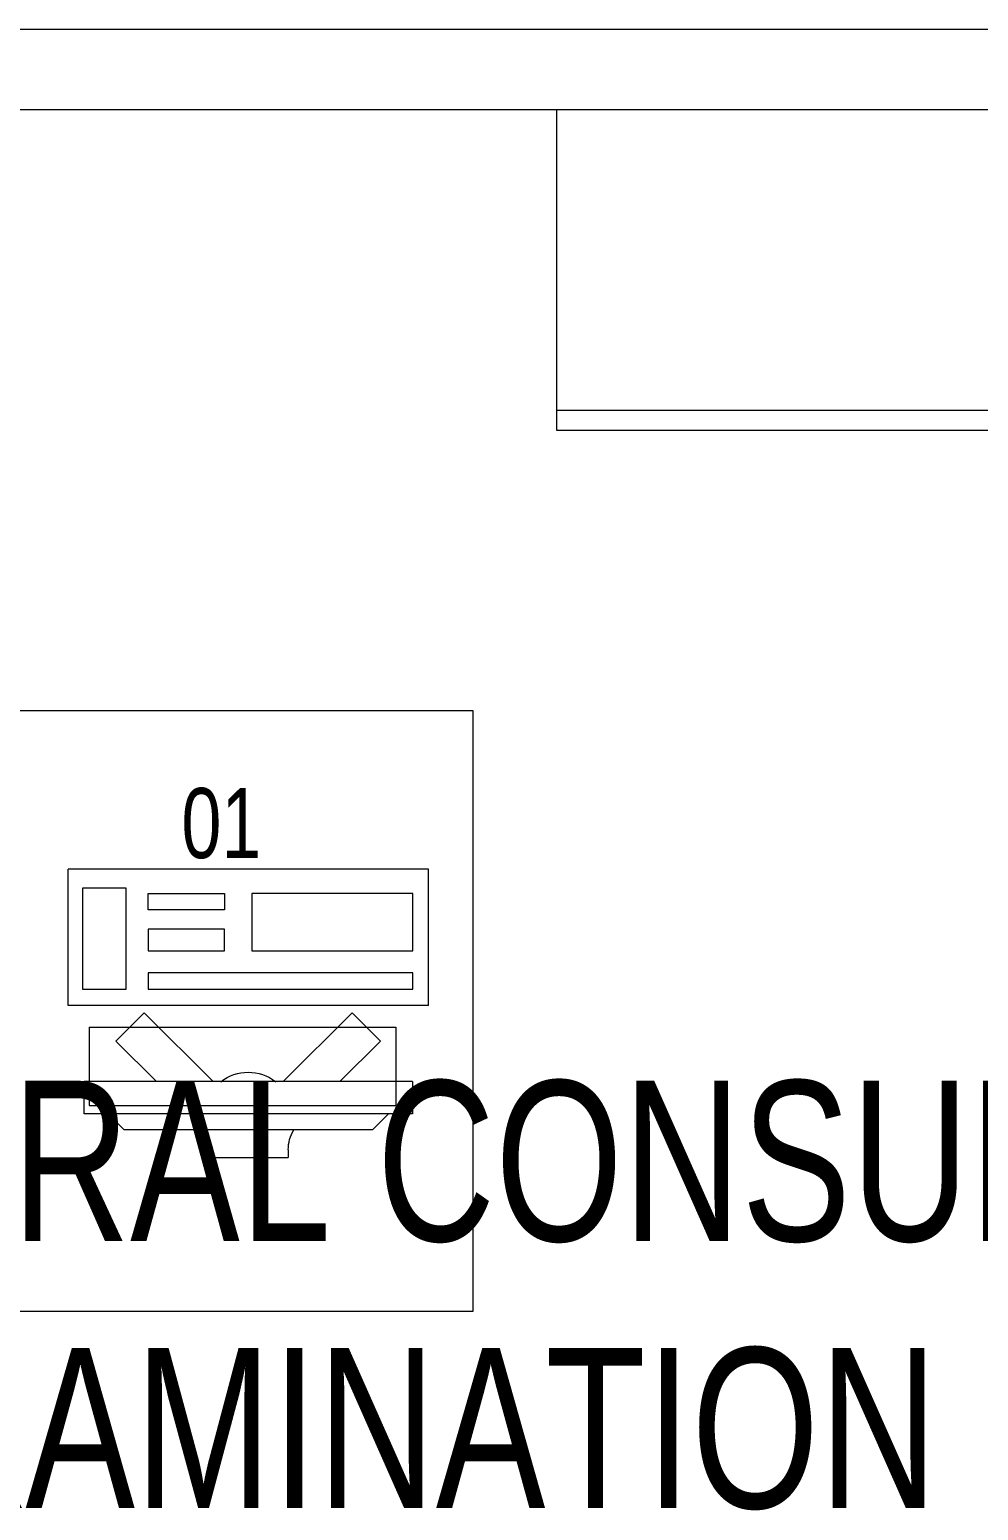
# Model space of a CAD drawing. Header units: millimetres. Extents: x -2143172 to 5255, y -610845 to 279739.
# Drawn here: x -1232602 to -1231417, y -19193 to -17345 of the extents above; entities that cross this region are included whole.
import ezdxf

# ---------------------------------------------------------------- set-up
doc = ezdxf.new("R2010")
doc.units = ezdxf.units.MM
doc.header["$LTSCALE"] = 30
doc.linetypes.add('HIDDEN', pattern=[9.525, 6.35, -3.175])
doc.layers.get('0').update_dxf_attribs({"lineweight": 5})
for name, color, linetype, lineweight in [('72_EGR_BASE_TEXT', 7, 'Continuous', 5), ('72_EGR_EQP_TAG', 142, 'Continuous', 5), ('LOADING', 163, 'Continuous', 5), ('Walls', 32, 'Continuous', 5)]:
    doc.layers.add(name, color=color, linetype=linetype, lineweight=lineweight)
doc.styles.add('X3G_ENTITY_257CFD', font='swisscl.ttf', dxfattribs={"height": 200})
doc.styles.add('X3G_ENTITY_9EC9', font='swisscl.ttf', dxfattribs={"height": 0.2})

# ---------------------------------------------------------------- blocks, each defined once
blk = doc.blocks.new('ITCWLS1-P')
for p, q in [((-0.17, 0.45), (-0.17, 0)), ((-0.17, 0.45), (0, 0.45)), ((0, 0.45), (0, 0)), ((-0.2651, 0.43, 0), (-0.3051, 0.43, 0)), ((-0.3051, 0.43, 0), (-0.3051, 0.02, 0)), ((-0.2651, 0.43, 0), (-0.2651, 0.02, 0)), ((-0.1496, 0.4305), (-0.1291, 0.4305)), ((-0.1291, 0.4305), (-0.1291, 0.4089)), ((-0.3251, 0.38, 0), (-0.3051, 0.4, 0)), ((-0.3251, 0.38, 0), (-0.3251, 0.07, 0)), ((-0.3251, 0.07, 0), (-0.3051, 0.05, 0)), ((-0.3051, 0.02, 0), (-0.2651, 0.02, 0)), ((-0.17, 0), (0, 0))]:
    blk.add_line(p, q)
at = {"color": 8, "linetype": 'HIDDEN'}
for p, q in [((-0.197, 0.4094), (-0.295, 0.4094)), ((-0.295, 0.0264), (-0.295, 0.4094)), ((-0.197, 0.0264), (-0.197, 0.4094)), ((-0.197, 0.0264), (-0.295, 0.0264))]:
    blk.add_line(p, q, dxfattribs=at)
at = {"color": 1, "extrusion": (2.48281e-10, 3.18408e-10, -1)}
for p, q in [((-0.2651, 0.3395), (-0.2144, 0.3902)), ((-0.1791, 0.3548), (-0.2144, 0.3902)), ((-0.2651, 0.2688), (-0.1791, 0.3548))]:
    blk.add_line(p, q, dxfattribs=at)
at = {"color": 1}
for p, q in [((-0.3503, 0.275), (-0.3596, 0.275)), ((-0.3596, 0.175), (-0.3596, 0.275)), ((-0.3503, 0.175), (-0.3596, 0.175))]:
    blk.add_line(p, q, dxfattribs=at)
at = {"color": 1, "extrusion": (2.48281e-10, -3.18408e-10, -1)}
for p, q in [((-0.2651, 0.1812), (-0.1791, 0.0952)), ((-0.2651, 0.1105), (-0.2144, 0.0598)), ((-0.1791, 0.0952), (-0.2144, 0.0598))]:
    blk.add_line(p, q, dxfattribs=at)
blk.add_lwpolyline([(-0.1291, 0.4089), (-0.1291, 0.1), (-0.1496, 0.1), (-0.1496, 0.4305)])
for points in [[(-0.1019, 0.4305), (-0.0304, 0.4305), (-0.0304, 0.2294), (-0.1019, 0.2294)], [(-0.1019, 0.1954), (-0.0747, 0.1954), (-0.0747, 0.1), (-0.1019, 0.1)], [(-0.0304, 0.1954), (-0.0508, 0.1954), (-0.0508, 0.1), (-0.0304, 0.1)], [(-0.1496, 0.0727), (-0.0236, 0.0727), (-0.0236, 0.0182), (-0.1496, 0.0182)]]:
    blk.add_lwpolyline(points, close=True)
at = {"color": 250, "linetype": 'Continuous'}
for points in [[(-0.1496, 0.1), (-0.1496, 0.1), (-0.1496, 0.1), (-0.1496, 0.1), (-0.1496, 0.1), (-0.1496, 0.1), (-0.1496, 0.1), (-0.1496, 0.1), (-0.1496, 0.1)], [(-0.1496, 0.1), (-0.1496, 0.1), (-0.1496, 0.1), (-0.1496, 0.1), (-0.1496, 0.1), (-0.1496, 0.1), (-0.1496, 0.1), (-0.1496, 0.1), (-0.1496, 0.1), (-0.1496, 0.1), (-0.1496, 0.1), (-0.1496, 0.1), (-0.1496, 0.1), (-0.1496, 0.1), (-0.1496, 0.1), (-0.1496, 0.1), (-0.1496, 0.1), (-0.1496, 0.1)], [(-0.1496, 0.1), (-0.1496, 0.1), (-0.1496, 0.1), (-0.1496, 0.1), (-0.1496, 0.1), (-0.1496, 0.1), (-0.1496, 0.1), (-0.1496, 0.1), (-0.1496, 0.1), (-0.1496, 0.1)], [(-0.1496, 0.1), (-0.1496, 0.1), (-0.1496, 0.1), (-0.1496, 0.1), (-0.1496, 0.1), (-0.1496, 0.1), (-0.1496, 0.1)], [(-0.1496, 0.1), (-0.1496, 0.1), (-0.1496, 0.1), (-0.1496, 0.1), (-0.1496, 0.1), (-0.1496, 0.1), (-0.1496, 0.1), (-0.1496, 0.1), (-0.1496, 0.1), (-0.1496, 0.1)], [(-0.1496, 0.1), (-0.1496, 0.1), (-0.1496, 0.1), (-0.1496, 0.1), (-0.1496, 0.1), (-0.1496, 0.1), (-0.1496, 0.1), (-0.1496, 0.1), (-0.1496, 0.1), (-0.1496, 0.1), (-0.1496, 0.1), (-0.1496, 0.1), (-0.1496, 0.1), (-0.1496, 0.1), (-0.1496, 0.1)], [(-0.1496, 0.1), (-0.1496, 0.1), (-0.1496, 0.1), (-0.1496, 0.1), (-0.1496, 0.1), (-0.1496, 0.1), (-0.1496, 0.1), (-0.1496, 0.1), (-0.1496, 0.1), (-0.1496, 0.1)], [(-0.1496, 0.1), (-0.1496, 0.1), (-0.1496, 0.1), (-0.1496, 0.1), (-0.1496, 0.1), (-0.1496, 0.1), (-0.1496, 0.1), (-0.1496, 0.1), (-0.1496, 0.1), (-0.1496, 0.1)], [(-0.1496, 0.1), (-0.1496, 0.1), (-0.1496, 0.1), (-0.1496, 0.1), (-0.1496, 0.1), (-0.1496, 0.1), (-0.1496, 0.1), (-0.1496, 0.1), (-0.1496, 0.1), (-0.1496, 0.1), (-0.1496, 0.1), (-0.1496, 0.1), (-0.1496, 0.1), (-0.1496, 0.1), (-0.1496, 0.1), (-0.1496, 0.1), (-0.1496, 0.1), (-0.1496, 0.1), (-0.1496, 0.1), (-0.1496, 0.1), (-0.1496, 0.1), (-0.1496, 0.1), (-0.1496, 0.1), (-0.1496, 0.1), (-0.1496, 0.1), (-0.1496, 0.1), (-0.1496, 0.1), (-0.1496, 0.1), (-0.1496, 0.1), (-0.1496, 0.1), (-0.1496, 0.1), (-0.1496, 0.1), (-0.1496, 0.1), (-0.1496, 0.1), (-0.1496, 0.1), (-0.1496, 0.1), (-0.1496, 0.1), (-0.1496, 0.1), (-0.1496, 0.1), (-0.1496, 0.1), (-0.1496, 0.1), (-0.1496, 0.1), (-0.1496, 0.1), (-0.1496, 0.1), (-0.1496, 0.1), (-0.1496, 0.1), (-0.1496, 0.1), (-0.1496, 0.1), (-0.1496, 0.1), (-0.1496, 0.1), (-0.1496, 0.1), (-0.1496, 0.1), (-0.1496, 0.1), (-0.1496, 0.1)], [(-0.1496, 0.1), (-0.1496, 0.1), (-0.1496, 0.1), (-0.1496, 0.1), (-0.1496, 0.1), (-0.1496, 0.1), (-0.1496, 0.1), (-0.1496, 0.1), (-0.1496, 0.1), (-0.1496, 0.1), (-0.1496, 0.1), (-0.1496, 0.1), (-0.1496, 0.1), (-0.1496, 0.1), (-0.1496, 0.1), (-0.1496, 0.1), (-0.1496, 0.1), (-0.1496, 0.1), (-0.1496, 0.1), (-0.1496, 0.1), (-0.1496, 0.1), (-0.1496, 0.1), (-0.1496, 0.1), (-0.1496, 0.1), (-0.1496, 0.1), (-0.1496, 0.1), (-0.1496, 0.1), (-0.1496, 0.1), (-0.1496, 0.1), (-0.1496, 0.1), (-0.1496, 0.1), (-0.1496, 0.1), (-0.1496, 0.1), (-0.1496, 0.1), (-0.1496, 0.1), (-0.1496, 0.1), (-0.1496, 0.1), (-0.1496, 0.1), (-0.1496, 0.1), (-0.1496, 0.1), (-0.1496, 0.1), (-0.1496, 0.1), (-0.1496, 0.1), (-0.1496, 0.1), (-0.1496, 0.1), (-0.1496, 0.1), (-0.1496, 0.1), (-0.1496, 0.1), (-0.1496, 0.1), (-0.1496, 0.1), (-0.1496, 0.1), (-0.1496, 0.1), (-0.1496, 0.1), (-0.1496, 0.1), (-0.1496, 0.1), (-0.1496, 0.1), (-0.1496, 0.1), (-0.1496, 0.1), (-0.1496, 0.1), (-0.1496, 0.1), (-0.1496, 0.1), (-0.1496, 0.1), (-0.1496, 0.1), (-0.1496, 0.1), (-0.1496, 0.1), (-0.1496, 0.1), (-0.1496, 0.1), (-0.1496, 0.1), (-0.1496, 0.1), (-0.1496, 0.1), (-0.1496, 0.1), (-0.1496, 0.1), (-0.1496, 0.1), (-0.1496, 0.1), (-0.1496, 0.1), (-0.1496, 0.1), (-0.1496, 0.1), (-0.1496, 0.1), (-0.1496, 0.1), (-0.1496, 0.1), (-0.1496, 0.1), (-0.1496, 0.1), (-0.1496, 0.1), (-0.1496, 0.1), (-0.1496, 0.1), (-0.1496, 0.1), (-0.1496, 0.1), (-0.1496, 0.1), (-0.1496, 0.1)], [(-0.1496, 0.1), (-0.1496, 0.1), (-0.1496, 0.1), (-0.1496, 0.1), (-0.1496, 0.1), (-0.1496, 0.1), (-0.1496, 0.1), (-0.1496, 0.1), (-0.1496, 0.1), (-0.1496, 0.1), (-0.1496, 0.1), (-0.1496, 0.1)], [(-0.1496, 0.1), (-0.1496, 0.1), (-0.1496, 0.1), (-0.1496, 0.1), (-0.1496, 0.1), (-0.1496, 0.1), (-0.1496, 0.1)], [(-0.1496, 0.1), (-0.1496, 0.1), (-0.1496, 0.1), (-0.1496, 0.1), (-0.1496, 0.1), (-0.1496, 0.1), (-0.1496, 0.1), (-0.1496, 0.1), (-0.1496, 0.1), (-0.1496, 0.1), (-0.1496, 0.1), (-0.1496, 0.1), (-0.1496, 0.1), (-0.1496, 0.1), (-0.1496, 0.1), (-0.1496, 0.1), (-0.1496, 0.1)], [(-0.1496, 0.1), (-0.1496, 0.1), (-0.1496, 0.1), (-0.1496, 0.1), (-0.1496, 0.1), (-0.1496, 0.1), (-0.1496, 0.1), (-0.1496, 0.1), (-0.1496, 0.1), (-0.1496, 0.1), (-0.1496, 0.1), (-0.1496, 0.1), (-0.1496, 0.1), (-0.1496, 0.1), (-0.1496, 0.1), (-0.1496, 0.1), (-0.1496, 0.1), (-0.1496, 0.1), (-0.1496, 0.1), (-0.1496, 0.1), (-0.1496, 0.1), (-0.1496, 0.1), (-0.1496, 0.1), (-0.1496, 0.1), (-0.1496, 0.1), (-0.1496, 0.1), (-0.1496, 0.1), (-0.1496, 0.1), (-0.1496, 0.1), (-0.1496, 0.1), (-0.1496, 0.1), (-0.1496, 0.1), (-0.1496, 0.1), (-0.1496, 0.1), (-0.1496, 0.1), (-0.1496, 0.1), (-0.1496, 0.1), (-0.1496, 0.1), (-0.1496, 0.1), (-0.1496, 0.1), (-0.1496, 0.1), (-0.1496, 0.1), (-0.1496, 0.1), (-0.1496, 0.1), (-0.1496, 0.1), (-0.1496, 0.1), (-0.1496, 0.1), (-0.1496, 0.1), (-0.1496, 0.1), (-0.1496, 0.1), (-0.1496, 0.1), (-0.1496, 0.1), (-0.1496, 0.1), (-0.1496, 0.1), (-0.1496, 0.1), (-0.1496, 0.1), (-0.1496, 0.1), (-0.1496, 0.1), (-0.1496, 0.1), (-0.1496, 0.1), (-0.1496, 0.1), (-0.1496, 0.1), (-0.1496, 0.1), (-0.1496, 0.1), (-0.1496, 0.1), (-0.1496, 0.1), (-0.1496, 0.1), (-0.1496, 0.1), (-0.1496, 0.1), (-0.1496, 0.1), (-0.1496, 0.1), (-0.1496, 0.1), (-0.1496, 0.1), (-0.1496, 0.1), (-0.1496, 0.1), (-0.1496, 0.1), (-0.1496, 0.1), (-0.1496, 0.1), (-0.1496, 0.1), (-0.1496, 0.1), (-0.1496, 0.1), (-0.1496, 0.1), (-0.1496, 0.1), (-0.1496, 0.1), (-0.1496, 0.1), (-0.1496, 0.1), (-0.1496, 0.1), (-0.1496, 0.1), (-0.1496, 0.1), (-0.1496, 0.1), (-0.1496, 0.1), (-0.1496, 0.1), (-0.1496, 0.1), (-0.1496, 0.1), (-0.1496, 0.1), (-0.1496, 0.1), (-0.1496, 0.1), (-0.1496, 0.1), (-0.1496, 0.1), (-0.1496, 0.1), (-0.1496, 0.1), (-0.1496, 0.1), (-0.1496, 0.1), (-0.1496, 0.1), (-0.1496, 0.1), (-0.1496, 0.1), (-0.1496, 0.1), (-0.1496, 0.1), (-0.1496, 0.1), (-0.1496, 0.1), (-0.1496, 0.1)], [(-0.1496, 0.1), (-0.1496, 0.1), (-0.1496, 0.1), (-0.1496, 0.1), (-0.1496, 0.1), (-0.1496, 0.1), (-0.1496, 0.1), (-0.1496, 0.1)]]:
    blk.add_lwpolyline(points, dxfattribs=at)
for points in [[(-0.1496, 0.1), (-0.1496, 0.1), (-0.1496, 0.1), (-0.1496, 0.1), (-0.1496, 0.1), (-0.1496, 0.1), (-0.1496, 0.1), (-0.1496, 0.1), (-0.1496, 0.1), (-0.1496, 0.1), (-0.1496, 0.1), (-0.1496, 0.1), (-0.1496, 0.1), (-0.1496, 0.1), (-0.1496, 0.1), (-0.1496, 0.1), (-0.1496, 0.1), (-0.1496, 0.1), (-0.1496, 0.1), (-0.1496, 0.1), (-0.1496, 0.1), (-0.1496, 0.1), (-0.1496, 0.1), (-0.1496, 0.1), (-0.1496, 0.1), (-0.1496, 0.1), (-0.1496, 0.1), (-0.1496, 0.1), (-0.1496, 0.1), (-0.1496, 0.1), (-0.1496, 0.1), (-0.1496, 0.1), (-0.1496, 0.1), (-0.1496, 0.1), (-0.1496, 0.1), (-0.1496, 0.1), (-0.1496, 0.1), (-0.1496, 0.1), (-0.1496, 0.1), (-0.1496, 0.1), (-0.1496, 0.1), (-0.1496, 0.1), (-0.1496, 0.1), (-0.1496, 0.1), (-0.1496, 0.1), (-0.1496, 0.1), (-0.1496, 0.1), (-0.1496, 0.1), (-0.1496, 0.1), (-0.1496, 0.1), (-0.1496, 0.1), (-0.1496, 0.1), (-0.1496, 0.1), (-0.1496, 0.1), (-0.1496, 0.1), (-0.1496, 0.1), (-0.1496, 0.1), (-0.1496, 0.1), (-0.1496, 0.1), (-0.1496, 0.1), (-0.1496, 0.1), (-0.1496, 0.1), (-0.1496, 0.1), (-0.1496, 0.1), (-0.1496, 0.1), (-0.1496, 0.1), (-0.1496, 0.1), (-0.1496, 0.1), (-0.1496, 0.1), (-0.1496, 0.1), (-0.1496, 0.1), (-0.1496, 0.1), (-0.1496, 0.1), (-0.1496, 0.1), (-0.1496, 0.1), (-0.1496, 0.1), (-0.1496, 0.1), (-0.1496, 0.1), (-0.1496, 0.1), (-0.1496, 0.1), (-0.1496, 0.1), (-0.1496, 0.1), (-0.1496, 0.1), (-0.1496, 0.1), (-0.1496, 0.1), (-0.1496, 0.1), (-0.1496, 0.1), (-0.1496, 0.1), (-0.1496, 0.1), (-0.1496, 0.1), (-0.1496, 0.1), (-0.1496, 0.1), (-0.1496, 0.1), (-0.1496, 0.1), (-0.1496, 0.1), (-0.1496, 0.1), (-0.1496, 0.1), (-0.1496, 0.1), (-0.1496, 0.1), (-0.1496, 0.1), (-0.1496, 0.1), (-0.1496, 0.1), (-0.1496, 0.1), (-0.1496, 0.1), (-0.1496, 0.1), (-0.1496, 0.1), (-0.1496, 0.1), (-0.1496, 0.1), (-0.1496, 0.1), (-0.1496, 0.1), (-0.1496, 0.1), (-0.1496, 0.1), (-0.1496, 0.1), (-0.1496, 0.1), (-0.1496, 0.1), (-0.1496, 0.1), (-0.1496, 0.1), (-0.1496, 0.1), (-0.1496, 0.1), (-0.1496, 0.1), (-0.1496, 0.1), (-0.1496, 0.1), (-0.1496, 0.1), (-0.1496, 0.1), (-0.1496, 0.1), (-0.1496, 0.1), (-0.1496, 0.1), (-0.1496, 0.1), (-0.1496, 0.1), (-0.1496, 0.1), (-0.1496, 0.1), (-0.1496, 0.1), (-0.1496, 0.1), (-0.1496, 0.1), (-0.1496, 0.1), (-0.1496, 0.1), (-0.1496, 0.1), (-0.1496, 0.1), (-0.1496, 0.1), (-0.1496, 0.1), (-0.1496, 0.1), (-0.1496, 0.1), (-0.1496, 0.1), (-0.1496, 0.1), (-0.1496, 0.1), (-0.1496, 0.1), (-0.1496, 0.1), (-0.1496, 0.1), (-0.1496, 0.1), (-0.1496, 0.1), (-0.1496, 0.1), (-0.1496, 0.1), (-0.1496, 0.1), (-0.1496, 0.1), (-0.1496, 0.1), (-0.1496, 0.1), (-0.1496, 0.1), (-0.1496, 0.1), (-0.1496, 0.1), (-0.1496, 0.1), (-0.1496, 0.1), (-0.1496, 0.1), (-0.1496, 0.1), (-0.1496, 0.1), (-0.1496, 0.1), (-0.1496, 0.1), (-0.1496, 0.1), (-0.1496, 0.1), (-0.1496, 0.1), (-0.1496, 0.1), (-0.1496, 0.1), (-0.1496, 0.1), (-0.1496, 0.1), (-0.1496, 0.1), (-0.1496, 0.1), (-0.1496, 0.1), (-0.1496, 0.1), (-0.1496, 0.1), (-0.1496, 0.1), (-0.1496, 0.1), (-0.1496, 0.1), (-0.1496, 0.1), (-0.1496, 0.1), (-0.1496, 0.1), (-0.1496, 0.1), (-0.1496, 0.1), (-0.1496, 0.1), (-0.1496, 0.1), (-0.1496, 0.1), (-0.1496, 0.1), (-0.1496, 0.1), (-0.1496, 0.1), (-0.1496, 0.1), (-0.1496, 0.1), (-0.1496, 0.1), (-0.1496, 0.1), (-0.1496, 0.1), (-0.1496, 0.1), (-0.1496, 0.1), (-0.1496, 0.1), (-0.1496, 0.1), (-0.1496, 0.1), (-0.1496, 0.1), (-0.1496, 0.1), (-0.1496, 0.1), (-0.1496, 0.1), (-0.1496, 0.1), (-0.1496, 0.1), (-0.1496, 0.1), (-0.1496, 0.1), (-0.1496, 0.1), (-0.1496, 0.1), (-0.1496, 0.1), (-0.1496, 0.1), (-0.1496, 0.1), (-0.1496, 0.1), (-0.1496, 0.1), (-0.1496, 0.1), (-0.1496, 0.1), (-0.1496, 0.1), (-0.1496, 0.1), (-0.1496, 0.1), (-0.1496, 0.1), (-0.1496, 0.1), (-0.1496, 0.1), (-0.1496, 0.1), (-0.1496, 0.1), (-0.1496, 0.1), (-0.1496, 0.1), (-0.1496, 0.1), (-0.1496, 0.1), (-0.1496, 0.1), (-0.1496, 0.1), (-0.1496, 0.1), (-0.1496, 0.1), (-0.1496, 0.1), (-0.1496, 0.1), (-0.1496, 0.1), (-0.1496, 0.1), (-0.1496, 0.1), (-0.1496, 0.1), (-0.1496, 0.1), (-0.1496, 0.1), (-0.1496, 0.1), (-0.1496, 0.1), (-0.1496, 0.1), (-0.1496, 0.1), (-0.1496, 0.1), (-0.1496, 0.1), (-0.1496, 0.1), (-0.1496, 0.1), (-0.1496, 0.1), (-0.1496, 0.1), (-0.1496, 0.1), (-0.1496, 0.1), (-0.1496, 0.1), (-0.1496, 0.1), (-0.1496, 0.1), (-0.1496, 0.1), (-0.1496, 0.1), (-0.1496, 0.1), (-0.1496, 0.1), (-0.1496, 0.1), (-0.1496, 0.1), (-0.1496, 0.1), (-0.1496, 0.1), (-0.1496, 0.1), (-0.1496, 0.1), (-0.1496, 0.1), (-0.1496, 0.1), (-0.1496, 0.1), (-0.1496, 0.1), (-0.1496, 0.1), (-0.1496, 0.1), (-0.1496, 0.1), (-0.1496, 0.1), (-0.1496, 0.1)], [(-0.1496, 0.1), (-0.1496, 0.1), (-0.1496, 0.1), (-0.1496, 0.1), (-0.1496, 0.1), (-0.1496, 0.1), (-0.1496, 0.1), (-0.1496, 0.1), (-0.1496, 0.1), (-0.1496, 0.1), (-0.1496, 0.1), (-0.1496, 0.1), (-0.1496, 0.1), (-0.1496, 0.1), (-0.1496, 0.1), (-0.1496, 0.1), (-0.1496, 0.1), (-0.1496, 0.1), (-0.1496, 0.1), (-0.1496, 0.1), (-0.1496, 0.1), (-0.1496, 0.1), (-0.1496, 0.1), (-0.1496, 0.1), (-0.1496, 0.1), (-0.1496, 0.1), (-0.1496, 0.1), (-0.1496, 0.1), (-0.1496, 0.1), (-0.1496, 0.1), (-0.1496, 0.1), (-0.1496, 0.1), (-0.1496, 0.1), (-0.1496, 0.1), (-0.1496, 0.1), (-0.1496, 0.1), (-0.1496, 0.1), (-0.1496, 0.1), (-0.1496, 0.1), (-0.1496, 0.1), (-0.1496, 0.1), (-0.1496, 0.1), (-0.1496, 0.1), (-0.1496, 0.1), (-0.1496, 0.1), (-0.1496, 0.1), (-0.1496, 0.1), (-0.1496, 0.1), (-0.1496, 0.1), (-0.1496, 0.1), (-0.1496, 0.1), (-0.1496, 0.1), (-0.1496, 0.1), (-0.1496, 0.1), (-0.1496, 0.1), (-0.1496, 0.1), (-0.1496, 0.1), (-0.1496, 0.1), (-0.1496, 0.1), (-0.1496, 0.1), (-0.1496, 0.1), (-0.1496, 0.1), (-0.1496, 0.1), (-0.1496, 0.1), (-0.1496, 0.1), (-0.1496, 0.1), (-0.1496, 0.1), (-0.1496, 0.1), (-0.1496, 0.1), (-0.1496, 0.1), (-0.1496, 0.1), (-0.1496, 0.1), (-0.1496, 0.1), (-0.1496, 0.1), (-0.1496, 0.1), (-0.1496, 0.1), (-0.1496, 0.1), (-0.1496, 0.1), (-0.1496, 0.1), (-0.1496, 0.1), (-0.1496, 0.1), (-0.1496, 0.1), (-0.1496, 0.1), (-0.1496, 0.1), (-0.1496, 0.1), (-0.1496, 0.1), (-0.1496, 0.1), (-0.1496, 0.1), (-0.1496, 0.1), (-0.1496, 0.1), (-0.1496, 0.1), (-0.1496, 0.1), (-0.1496, 0.1), (-0.1496, 0.1), (-0.1496, 0.1), (-0.1496, 0.1), (-0.1496, 0.1), (-0.1496, 0.1), (-0.1496, 0.1), (-0.1496, 0.1), (-0.1496, 0.1), (-0.1496, 0.1), (-0.1496, 0.1), (-0.1496, 0.1), (-0.1496, 0.1), (-0.1496, 0.1), (-0.1496, 0.1), (-0.1496, 0.1), (-0.1496, 0.1), (-0.1496, 0.1), (-0.1496, 0.1), (-0.1496, 0.1), (-0.1496, 0.1), (-0.1496, 0.1), (-0.1496, 0.1), (-0.1496, 0.1), (-0.1496, 0.1), (-0.1496, 0.1), (-0.1496, 0.1), (-0.1496, 0.1), (-0.1496, 0.1), (-0.1496, 0.1), (-0.1496, 0.1), (-0.1496, 0.1), (-0.1496, 0.1), (-0.1496, 0.1), (-0.1496, 0.1), (-0.1496, 0.1), (-0.1496, 0.1), (-0.1496, 0.1), (-0.1496, 0.1), (-0.1496, 0.1), (-0.1496, 0.1), (-0.1496, 0.1), (-0.1496, 0.1), (-0.1496, 0.1), (-0.1496, 0.1), (-0.1496, 0.1), (-0.1496, 0.1), (-0.1496, 0.1), (-0.1496, 0.1), (-0.1496, 0.1), (-0.1496, 0.1), (-0.1496, 0.1), (-0.1496, 0.1), (-0.1496, 0.1), (-0.1496, 0.1), (-0.1496, 0.1), (-0.1496, 0.1), (-0.1496, 0.1), (-0.1496, 0.1), (-0.1496, 0.1), (-0.1496, 0.1), (-0.1496, 0.1), (-0.1496, 0.1), (-0.1496, 0.1), (-0.1496, 0.1), (-0.1496, 0.1), (-0.1496, 0.1), (-0.1496, 0.1), (-0.1496, 0.1), (-0.1496, 0.1), (-0.1496, 0.1), (-0.1496, 0.1), (-0.1496, 0.1), (-0.1496, 0.1), (-0.1496, 0.1), (-0.1496, 0.1), (-0.1496, 0.1), (-0.1496, 0.1), (-0.1496, 0.1), (-0.1496, 0.1), (-0.1496, 0.1), (-0.1496, 0.1), (-0.1496, 0.1), (-0.1496, 0.1), (-0.1496, 0.1), (-0.1496, 0.1), (-0.1496, 0.1), (-0.1496, 0.1), (-0.1496, 0.1), (-0.1496, 0.1), (-0.1496, 0.1), (-0.1496, 0.1), (-0.1496, 0.1), (-0.1496, 0.1), (-0.1496, 0.1), (-0.1496, 0.1), (-0.1496, 0.1), (-0.1496, 0.1), (-0.1496, 0.1), (-0.1496, 0.1), (-0.1496, 0.1), (-0.1496, 0.1), (-0.1496, 0.1), (-0.1496, 0.1), (-0.1496, 0.1), (-0.1496, 0.1), (-0.1496, 0.1), (-0.1496, 0.1), (-0.1496, 0.1), (-0.1496, 0.1), (-0.1496, 0.1), (-0.1496, 0.1), (-0.1496, 0.1), (-0.1496, 0.1), (-0.1496, 0.1), (-0.1496, 0.1), (-0.1496, 0.1), (-0.1496, 0.1), (-0.1496, 0.1), (-0.1496, 0.1), (-0.1496, 0.1), (-0.1496, 0.1)], [(-0.1496, 0.1), (-0.1496, 0.1), (-0.1496, 0.1), (-0.1496, 0.1), (-0.1496, 0.1), (-0.1496, 0.1), (-0.1496, 0.1), (-0.1496, 0.1), (-0.1496, 0.1), (-0.1496, 0.1), (-0.1496, 0.1), (-0.1496, 0.1), (-0.1496, 0.1), (-0.1496, 0.1), (-0.1496, 0.1), (-0.1496, 0.1), (-0.1496, 0.1), (-0.1496, 0.1), (-0.1496, 0.1), (-0.1496, 0.1), (-0.1496, 0.1), (-0.1496, 0.1), (-0.1496, 0.1), (-0.1496, 0.1), (-0.1496, 0.1), (-0.1496, 0.1), (-0.1496, 0.1), (-0.1496, 0.1), (-0.1496, 0.1), (-0.1496, 0.1), (-0.1496, 0.1), (-0.1496, 0.1), (-0.1496, 0.1), (-0.1496, 0.1), (-0.1496, 0.1), (-0.1496, 0.1), (-0.1496, 0.1), (-0.1496, 0.1), (-0.1496, 0.1), (-0.1496, 0.1), (-0.1496, 0.1), (-0.1496, 0.1), (-0.1496, 0.1), (-0.1496, 0.1), (-0.1496, 0.1), (-0.1496, 0.1), (-0.1496, 0.1), (-0.1496, 0.1), (-0.1496, 0.1), (-0.1496, 0.1), (-0.1496, 0.1), (-0.1496, 0.1), (-0.1496, 0.1), (-0.1496, 0.1), (-0.1496, 0.1), (-0.1496, 0.1), (-0.1496, 0.1), (-0.1496, 0.1), (-0.1496, 0.1), (-0.1496, 0.1), (-0.1496, 0.1), (-0.1496, 0.1), (-0.1496, 0.1), (-0.1496, 0.1), (-0.1496, 0.1), (-0.1496, 0.1), (-0.1496, 0.1), (-0.1496, 0.1), (-0.1496, 0.1), (-0.1496, 0.1), (-0.1496, 0.1), (-0.1496, 0.1), (-0.1496, 0.1), (-0.1496, 0.1), (-0.1496, 0.1), (-0.1496, 0.1), (-0.1496, 0.1), (-0.1496, 0.1), (-0.1496, 0.1), (-0.1496, 0.1), (-0.1496, 0.1), (-0.1496, 0.1), (-0.1496, 0.1), (-0.1496, 0.1), (-0.1496, 0.1), (-0.1496, 0.1), (-0.1496, 0.1), (-0.1496, 0.1), (-0.1496, 0.1), (-0.1496, 0.1), (-0.1496, 0.1), (-0.1496, 0.1), (-0.1496, 0.1), (-0.1496, 0.1), (-0.1496, 0.1), (-0.1496, 0.1), (-0.1496, 0.1), (-0.1496, 0.1), (-0.1496, 0.1), (-0.1496, 0.1), (-0.1496, 0.1), (-0.1496, 0.1), (-0.1496, 0.1), (-0.1496, 0.1), (-0.1496, 0.1), (-0.1496, 0.1), (-0.1496, 0.1), (-0.1496, 0.1), (-0.1496, 0.1), (-0.1496, 0.1), (-0.1496, 0.1), (-0.1496, 0.1), (-0.1496, 0.1), (-0.1496, 0.1), (-0.1496, 0.1), (-0.1496, 0.1), (-0.1496, 0.1), (-0.1496, 0.1), (-0.1496, 0.1), (-0.1496, 0.1), (-0.1496, 0.1), (-0.1496, 0.1), (-0.1496, 0.1), (-0.1496, 0.1), (-0.1496, 0.1), (-0.1496, 0.1), (-0.1496, 0.1), (-0.1496, 0.1), (-0.1496, 0.1), (-0.1496, 0.1), (-0.1496, 0.1), (-0.1496, 0.1), (-0.1496, 0.1), (-0.1496, 0.1), (-0.1496, 0.1), (-0.1496, 0.1), (-0.1496, 0.1), (-0.1496, 0.1), (-0.1496, 0.1), (-0.1496, 0.1), (-0.1496, 0.1), (-0.1496, 0.1), (-0.1496, 0.1), (-0.1496, 0.1), (-0.1496, 0.1), (-0.1496, 0.1), (-0.1496, 0.1), (-0.1496, 0.1), (-0.1496, 0.1), (-0.1496, 0.1), (-0.1496, 0.1), (-0.1496, 0.1), (-0.1496, 0.1), (-0.1496, 0.1), (-0.1496, 0.1), (-0.1496, 0.1), (-0.1496, 0.1), (-0.1496, 0.1), (-0.1496, 0.1), (-0.1496, 0.1), (-0.1496, 0.1), (-0.1496, 0.1), (-0.1496, 0.1), (-0.1496, 0.1), (-0.1496, 0.1), (-0.1496, 0.1), (-0.1496, 0.1), (-0.1496, 0.1), (-0.1496, 0.1), (-0.1496, 0.1), (-0.1496, 0.1), (-0.1496, 0.1), (-0.1496, 0.1), (-0.1496, 0.1), (-0.1496, 0.1), (-0.1496, 0.1), (-0.1496, 0.1), (-0.1496, 0.1), (-0.1496, 0.1), (-0.1496, 0.1), (-0.1496, 0.1), (-0.1496, 0.1), (-0.1496, 0.1), (-0.1496, 0.1), (-0.1496, 0.1), (-0.1496, 0.1), (-0.1496, 0.1), (-0.1496, 0.1), (-0.1496, 0.1), (-0.1496, 0.1), (-0.1496, 0.1), (-0.1496, 0.1), (-0.1496, 0.1), (-0.1496, 0.1), (-0.1496, 0.1), (-0.1496, 0.1), (-0.1496, 0.1), (-0.1496, 0.1), (-0.1496, 0.1), (-0.1496, 0.1), (-0.1496, 0.1), (-0.1496, 0.1), (-0.1496, 0.1), (-0.1496, 0.1), (-0.1496, 0.1), (-0.1496, 0.1), (-0.1496, 0.1), (-0.1496, 0.1), (-0.1496, 0.1), (-0.1496, 0.1), (-0.1496, 0.1), (-0.1496, 0.1), (-0.1496, 0.1), (-0.1496, 0.1), (-0.1496, 0.1), (-0.1496, 0.1), (-0.1496, 0.1), (-0.1496, 0.1), (-0.1496, 0.1)]]:
    blk.add_lwpolyline(points, close=True, dxfattribs=at)
at = {"color": 1}
for centre, radius, start, end in [((-0.3503, 0.325), 0.05, 270, 300.3093), ((-0.3089, 0.225), 0.0556, 321.9431, 38.0569), ((-0.3503, 0.125), 0.05, 59.6907, 90)]:
    blk.add_arc(centre, radius, start, end, dxfattribs=at)
blk = doc.blocks.new('GF21027-P')
at = {"color": 0}
for p, q in [((0.4, 0.4), (-0.4, 0.4)), ((-0.4, 0.4), (-0.4, 0)), ((0.4, 0), (0.4, 0.4)), ((-0.4, 0.025), (0.4, 0.025)), ((-0.4, 0), (0.4, 0))]:
    blk.add_line(p, q, dxfattribs=at)

msp = doc.modelspace()

# ---------------------------------------------------------------- linework, layer by layer
at = {"layer": 'LOADING', "elevation": -0.1}
msp.add_lwpolyline([(-1232048.3, -18194.7), (-1232048.3, -18944.7), (-1233548.3, -18944.7), (-1233548.3, -18194.7)], close=True, dxfattribs=at)
at = {"layer": 'Walls'}
for p, q in [((-1231335.8, -17344.7), (-1233990.9, -17344.7)), ((-1231335.8, -17444.7), (-1233990.9, -17444.7))]:
    msp.add_line(p, q, dxfattribs=at)

# ---------------------------------------------------------------- block references
at = {"layer": 'LOADING', "color": 1, "xscale": 1000, "yscale": 1000, "zscale": 1000, "rotation": 2.091180221951715e-08}
msp.add_blockref('GF21027-P', (-1231543.8, -17844.7, -0.1), dxfattribs=at)
at = {"layer": 'LOADING', "extrusion": (1.93992e-16, 8.01373e-06, 1), "xscale": -1000.000000000011, "yscale": 1000.000000000011, "zscale": 1000.000000000011, "rotation": 270}
msp.add_blockref('ITCWLS1-P', (-1232553.8, -18392.9, -0.3), dxfattribs=at)

# ---------------------------------------------------------------- texts
at = {"layer": '72_EGR_BASE_TEXT', "insert": (-1231826.8, -18656.9, 0), "char_height": 200, "width": 3019.253, "attachment_point": 2, "style": 'X3G_ENTITY_9EC9'}
msp.add_mtext('GENERAL CONSULTATION / EXAMINATION ROOM', dxfattribs=at)
at = {"layer": '72_EGR_EQP_TAG', "insert": (-1232362.3, -18291.5, -0.1), "char_height": 87.47, "attachment_point": 2, "style": 'X3G_ENTITY_257CFD'}
msp.add_mtext('01', dxfattribs=at)

doc.saveas('drawing.dxf')
